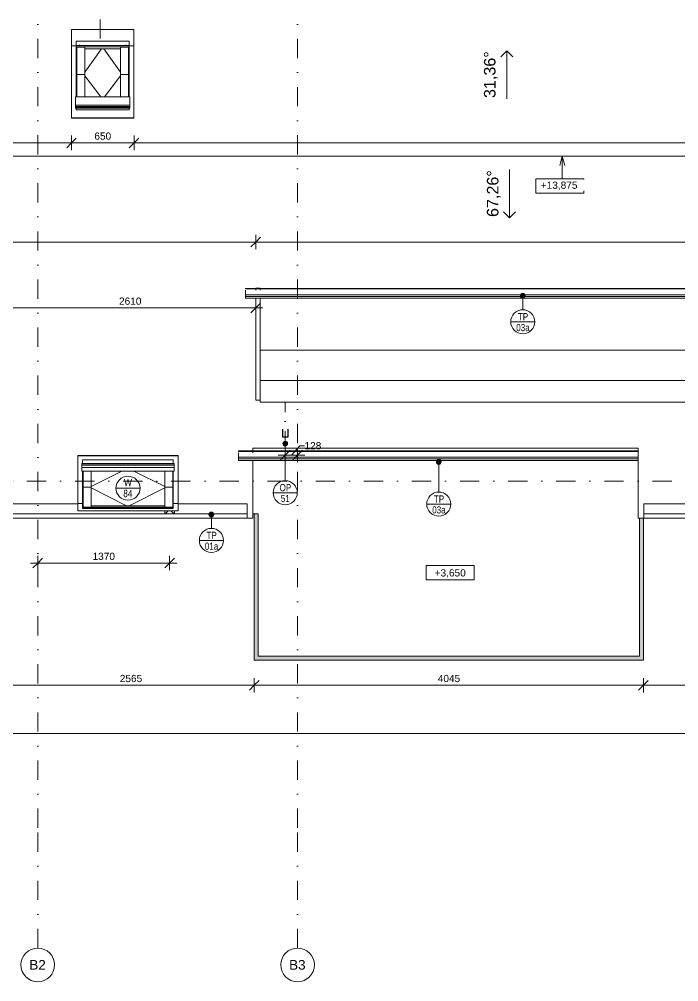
# Model space of a CAD drawing. Header units: millimetres. Extents: x -8143 to 29312, y -1655 to 58543.
# Drawn here: x -1122 to 5733, y 38750 to 48756 of the extents above; entities that cross this region are included whole.
import ezdxf

# ---------------------------------------------------------------- set-up
doc = ezdxf.new("R2010")
doc.units = ezdxf.units.MM
for name, pattern in [('HA_DashDot_10mm-S3mm', [500, 200, -150, 0, -150]), ('HA_DashDot_4mm-S1mm', [200, 100, -50, 0, -50]), ('HA_DashDot_6mm-S2mm', [300, 100, -100, 0, -100])]:
    doc.linetypes.add(name, pattern=pattern)
for name, color, linetype, lineweight in [('A-____-____-DIMS', 9, 'Continuous', 5), ('A-____-____-DIMS-50', 9, 'Continuous', 5), ('A-DETL-____-CNTR', 9, 'HA_DashDot_6mm-S2mm', 9), ('A-FLOR-____-OTLN', 9, 'Continuous', 9), ('A-FLOR-____-OVHD', 9, 'HA_DashDot_4mm-S1mm', 25), ('A-FLOR-HRAL-OTLN', 9, 'Continuous', 9), ('A-GENM-____-IDEN', 9, 'Continuous', 9), ('A-GENM-____-OTLN', 9, 'Continuous', 9), ('A-GLAZ-____-IDEN', 9, 'Continuous', 9), ('A-GLAZ-____-OTLN', 9, 'Continuous', 5), ('A-ROOF-____-OTLN', 9, 'Continuous', 9), ('A-WALL-____-OTLN', 9, 'Continuous', 9), ('G-____-____-DIMS', 9, 'Continuous', 5), ('M-HVAC-DUCT-OTLN', 9, 'Continuous', 9), ('S-BEAM-____-OTLN', 9, 'Continuous', 9), ('S-GRID-____-IDEN', 9, 'Continuous', 9), ('S-GRID-____-OTLN', 9, 'Continuous', 5)]:
    doc.layers.add(name, color=color, linetype=linetype, lineweight=lineweight)
doc.styles.add('Arial', font='arial.ttf', dxfattribs={"height": 100})
doc.styles.add('Arial_1', font='arial.ttf', dxfattribs={"height": 75})
doc.styles.add('Arial_2', font='arial.ttf', dxfattribs={"height": 120})
doc.styles.add('Arial_4', font='arial.ttf', dxfattribs={"width": 0.8, "height": 75})
doc.styles.add('Calibri', font='calibri.ttf', dxfattribs={"width": 0.8, "height": 75})
doc.dimstyles.new('Inner_Dimensions', dxfattribs={"dimscale": 304.8, "dimtxt": 76.519455, "dimasz": 0.328084, "dimexe": 0.246063, "dimexo": 0.0625, "dimgap": 0.032808, "dimtad": 1, "dimdec": 0, "dimzin": 0, "dimdsep": 46, "dimtxsty": 'Arial_1', "dimblk1": 'OBLIQUE', "dimblk2": 'OBLIQUE', "dimsah": 1, "dimcen": 0.09, "dimdle": 0.246063, "dimazin": 0, "dimtfac": 1, "dimtdec": 4, "dimtix": 1, "dimtmove": 0, "dimatfit": 3, "dimfxl": 0.246063, "dimfxlon": 1, "dimtvp": 1, "dimtolj": 1, "dimtzin": 0, "dimlwd": 9, "dimlwe": 9, "dimarcsym": 2})
doc.dimstyles.new('Inner_Dimensions_1', dxfattribs={"dimscale": 304.8, "dimtxt": 76.519455, "dimasz": 0.328084, "dimexe": 0.246063, "dimexo": 0.0625, "dimgap": 0.032808, "dimtad": 1, "dimdec": 0, "dimzin": 0, "dimdsep": 46, "dimtxsty": 'Arial_1', "dimblk1": 'OBLIQUE', "dimblk2": 'OBLIQUE', "dimsah": 1, "dimcen": 0.09, "dimdle": 0.246063, "dimazin": 0, "dimtfac": 1, "dimtdec": 4, "dimtix": 1, "dimtmove": 1, "dimatfit": 3, "dimfxl": 0.246063, "dimfxlon": 1, "dimtvp": 1, "dimtolj": 1, "dimtzin": 0, "dimlwd": 9, "dimlwe": 9, "dimarcsym": 2})
doc.dimstyles.new('Inner_Dimensions_2', dxfattribs={"dimscale": 304.8, "dimtxt": 76.519455, "dimasz": 0.328084, "dimexe": 0.246063, "dimexo": 0.0625, "dimgap": 0.032808, "dimtad": 1, "dimdec": 0, "dimzin": 0, "dimdsep": 46, "dimtxsty": 'Arial_1', "dimblk1": 'OBLIQUE', "dimblk2": 'OBLIQUE', "dimsah": 1, "dimcen": 0.09, "dimdle": 0.246063, "dimazin": 0, "dimtfac": 1, "dimtdec": 4, "dimtix": 1, "dimtmove": 2, "dimatfit": 3, "dimfxl": 0.246063, "dimfxlon": 1, "dimtvp": 1, "dimtolj": 1, "dimtzin": 0, "dimlwd": 9, "dimlwe": 9, "dimarcsym": 2})

# ---------------------------------------------------------------- blocks, each defined once
blk = doc.blocks.new('BD Libus_IFC_ifc-1-DPS_STŘECHA - B')
at = {"layer": 'S-BEAM-____-OTLN', "color": 7}
for p, q in [((7001, 45000), (1381, 45000)), ((12961, 45000), (7341, 45000))]:
    blk.add_line(p, q, dxfattribs=at)
blk = doc.blocks.new('Top Rail Type - Top Rail_Internal_-1472977-DPS_STŘECHA - B')
at = {"layer": 'A-FLOR-HRAL-OTLN'}
for points in [[(1321, 42093), (1361, 42133), (1361, 43613), (1321, 43613), (1321, 42930)], [(5366, 42093), (5366, 43568), (5326, 43567), (5326, 42133)], [(5366, 42093), (5326, 42133), (1361, 42133), (1321, 42093), (5292, 42093)]]:
    blk.add_hatch(color=256, dxfattribs=at).paths.add_polyline_path(points)
for p, q in [((1321, 43613), (1361, 43613)), ((1321, 42093), (1321, 43613)), ((1361, 43613), (1361, 42133)), ((5326, 42133), (5326, 43567)), ((5366, 43567), (5366, 42093)), ((1361, 42133), (5326, 42133)), ((5366, 42093), (1321, 42093))]:
    blk.add_line(p, q, dxfattribs=at)
blk = doc.blocks.new('Top Rail Type - Top Rail_Internal_-V3-DPS_STŘECHA - B')
at = {"layer": 'A-FLOR-HRAL-OTLN'}
for p, q in [((1361, 43613), (1321, 43613)), ((1321, 43613), (1321, 42093)), ((1361, 43613), (1361, 42133)), ((5326, 42133), (5326, 43567)), ((5366, 42093), (5366, 43567)), ((1361, 42133), (5326, 42133)), ((1321, 42093), (5366, 42093))]:
    blk.add_line(p, q, dxfattribs=at)
blk = doc.blocks.new('Roof-Windows_VELUX_GLL_1061 - PK06-1809138-DPS_STŘECHA - B')
at = {"layer": 'A-GLAZ-____-OTLN'}
for p, q in [((-513, 44220), (529, 44220)), ((-513, 44220), (-513, 44216)), ((529, 44216), (-513, 44216)), ((-513, 44216), (-513, 43722)), ((-471, 44125), (-471, 44138)), ((487, 44138), (-471, 44138)), ((-463, 44177), (479, 44177)), ((-463, 44138), (-463, 44177)), ((479, 44177), (479, 44138)), ((487, 44138), (487, 44125)), ((529, 44220), (529, 44216)), ((529, 43722), (529, 44216)), ((-471, 44120), (-471, 44125)), ((487, 44125), (-471, 44125)), ((-471, 44096), (-471, 44120)), ((487, 44120), (-471, 44120)), ((487, 44096), (-471, 44096)), ((-471, 44096), (-471, 44058)), ((487, 44058), (-471, 44058)), ((-463, 44058), (-463, 43697)), ((-456, 44058), (-456, 43891)), ((-373, 43891), (-373, 44058)), ((-373, 43899), (-54, 44057)), ((390, 43899), (70, 44057)), ((390, 44058), (390, 43891)), ((473, 43891), (473, 44058)), ((479, 44058), (479, 43697)), ((487, 44125), (487, 44120)), ((487, 44120), (487, 44096)), ((487, 44058), (487, 44096)), ((-456, 43891), (-373, 43891)), ((-456, 43685), (-456, 43891)), ((-373, 43891), (-456, 43891)), ((-373, 43685), (-373, 43891)), ((-6, 43697), (-373, 43885)), ((22, 43697), (390, 43885)), ((390, 43891), (473, 43891)), ((390, 43891), (390, 43685)), ((473, 43891), (390, 43891)), ((473, 43891), (473, 43685)), ((-513, 43722), (-463, 43722)), ((-463, 43722), (-513, 43722)), ((-513, 43722), (-513, 43644)), ((-513, 43644), (529, 43644)), ((-463, 43688), (-463, 43697)), ((-456, 43697), (-463, 43697)), ((-463, 43684), (-463, 43688)), ((-463, 43677), (-463, 43684)), ((479, 43684), (-463, 43684)), ((-463, 43669), (-463, 43677)), ((479, 43677), (-463, 43677)), ((-463, 43669), (479, 43669)), ((-373, 43685), (-456, 43685)), ((390, 43697), (-373, 43697)), ((473, 43685), (390, 43685)), ((479, 43697), (473, 43697)), ((479, 43722), (529, 43722)), ((529, 43722), (479, 43722)), ((479, 43697), (479, 43688)), ((479, 43688), (479, 43684)), ((479, 43684), (479, 43677)), ((479, 43677), (479, 43669)), ((529, 43644), (529, 43722))]:
    blk.add_line(p, q, dxfattribs=at)
blk = doc.blocks.new('Roof-Windows_VELUX_GLL_1061 - CK02-1808666-DPS_STŘECHA - B')
at = {"layer": 'A-GLAZ-____-OTLN'}
for p, q in [((18593, 48650), (18593, 48479)), ((19243, 48650), (18593, 48650)), ((19243, 48479), (19243, 48650)), ((18593, 48479), (18593, 47730)), ((18643, 48479), (18593, 48479)), ((18593, 48479), (18643, 48479)), ((19193, 48529), (18643, 48529)), ((18643, 48491), (18643, 48529)), ((18643, 48529), (18643, 48529)), ((18643, 48484), (18643, 48491)), ((18643, 48469), (18643, 48484)), ((18643, 48484), (19193, 48484)), ((18643, 48461), (18643, 48469)), ((18643, 48469), (19193, 48469)), ((18643, 48447), (18643, 48461)), ((18643, 48447), (18650, 48447)), ((18643, 47949), (18643, 48447)), ((18650, 48466), (18733, 48466)), ((18650, 48181), (18650, 48466)), ((18676, 48484), (18676, 48491)), ((18733, 48181), (18733, 48466)), ((18733, 48447), (19104, 48447)), ((18907, 48447), (18733, 48206)), ((18930, 48447), (19104, 48206)), ((19104, 48466), (19187, 48466)), ((19104, 48466), (19104, 48181)), ((19160, 48484), (19160, 48491)), ((19187, 48466), (19187, 48181)), ((19187, 48447), (19193, 48447)), ((19193, 48529), (19193, 48529)), ((19193, 48529), (19193, 48491)), ((19193, 48484), (19193, 48491)), ((19193, 48484), (19193, 48469)), ((19243, 48479), (19193, 48479)), ((19193, 48479), (19243, 48479)), ((19193, 48469), (19193, 48461)), ((19193, 48461), (19193, 48447)), ((19193, 47949), (19193, 48447)), ((19243, 47730), (19243, 48479)), ((18733, 48181), (18650, 48181)), ((18650, 48181), (18733, 48181)), ((18650, 48181), (18650, 47949)), ((18733, 47949), (18733, 48181)), ((18733, 48168), (18900, 47949)), ((19104, 48168), (18937, 47949)), ((19187, 48181), (19104, 48181)), ((19104, 48181), (19187, 48181)), ((19104, 48181), (19104, 47949)), ((19187, 47949), (19187, 48181)), ((18635, 47949), (19201, 47949)), ((18635, 47949), (18635, 47863)), ((19201, 47863), (19201, 47949)), ((18635, 47863), (19201, 47863)), ((18635, 47850), (18635, 47863)), ((18635, 47838), (18635, 47850)), ((18635, 47850), (19201, 47850)), ((18635, 47830), (18635, 47838)), ((18635, 47838), (19201, 47838)), ((18635, 47830), (19201, 47830)), ((18643, 47815), (18643, 47830)), ((19193, 47830), (19193, 47815)), ((19201, 47863), (19201, 47850)), ((19201, 47850), (19201, 47838)), ((19201, 47838), (19201, 47830)), ((19193, 47815), (18643, 47815)), ((18593, 47730), (19243, 47730)), ((18593, 47727), (18593, 47730)), ((19243, 47727), (18593, 47727)), ((19243, 47727), (19243, 47730))]:
    blk.add_line(p, q, dxfattribs=at)
blk = doc.blocks.new('HA_GM_Gutter_Balcony - HA_GM_Gutter_Facade TP03-1677852-DPS_STŘECHA - B')
at = {"layer": 'A-GENM-____-OTLN'}
for p, q in [((0, 8), (0, 25)), ((0, 25), (5770, 25)), ((0, -10), (0, 8)), ((0, 8), (5770, 8)), ((5770, 25), (5770, 8)), ((5770, 8), (5770, -10)), ((0, -56), (0, -10)), ((0, -10), (5770, -10)), ((0, -75), (0, -70)), ((0, -70), (5770, -70)), ((0, -75), (5770, -75)), ((5770, -10), (5770, -56)), ((5770, -70), (5770, -75))]:
    blk.add_line(p, q, dxfattribs=at)
blk = doc.blocks.new('HA_GM_Gutter_Balcony - HA_GM_Gutter_Facade TP03-1678417-DPS_STŘECHA - B')
at = {"layer": 'A-GENM-____-OTLN'}
for p, q in [((0, 8), (0, 25)), ((0, 25), (4155, 25)), ((0, -10), (0, 8)), ((0, 8), (4155, 8)), ((4155, 25), (4155, 8)), ((4155, 8), (4155, -10)), ((0, -70), (0, -10)), ((0, -10), (4155, -10)), ((0, -75), (0, -70)), ((0, -70), (4155, -70)), ((0, -75), (4155, -75)), ((4155, -10), (4155, -56)), ((4155, -70), (4155, -75))]:
    blk.add_line(p, q, dxfattribs=at)
blk = doc.blocks.new('TP11-chrlič - TP11-chrlič-1749804-DPS_STŘECHA - B')
at = {"layer": 'A-GENM-____-OTLN'}
for p, q in [((1513, 44432), (1513, 44415)), ((1563, 44415), (1563, 44432)), ((1563, 44415), (1513, 44415))]:
    blk.add_line(p, q, dxfattribs=at)
blk = doc.blocks.new('Grid - Radius 3_5mm-353793-DPS_STŘECHA - B')
at = {"layer": 'S-GRID-____-IDEN'}
blk.add_circle((0, 0), 3.5, dxfattribs=at)
blk = doc.blocks.new('Spot Elevations - Generic-448778-DPS_STŘECHA - B')
at = {"layer": 'G-____-____-DIMS', "lineweight": 9}
for p, q in [((-5, 0), (-5, 3)), ((-5, 3), (5, 3)), ((5, 3), (5, 0)), ((5, 0), (-5, 0))]:
    blk.add_line(p, q, dxfattribs=at)
blk = doc.blocks.new('HA_TAG_WD - Type Mark-1536199-DPS_STŘECHA - B')
at = {"layer": 'A-GLAZ-____-IDEN'}
blk.add_line((-2.5, 0), (2.5, 0), dxfattribs=at)
blk.add_circle((0, 0), 2.5, dxfattribs=at)
blk = doc.blocks.new('HA_TAG_GM_Products - Generic-588599-DPS_STŘECHA - B')
at = {"layer": 'A-GENM-____-IDEN'}
blk.add_line((-2.5, 0), (2.5, 0), dxfattribs=at)
blk.add_circle((0, 0), 2.5, dxfattribs=at)
blk = doc.blocks.new('DIMBLOCK3-DPS_STŘECHA - B')
at = {"layer": 'A-____-____-DIMS-50', "lineweight": 9}
for p, q in [((1643, 44301), (1643, 44151)), ((1643, 44226), (1643, 44301)), ((1643, 44226), (1693, 44276)), ((1793, 44321), (1707, 44226)), ((1771, 44301), (1771, 44151)), ((1771, 44226), (1771, 44301)), ((1771, 44226), (1821, 44276)), ((1843, 44321), (1793, 44321)), ((1568, 44226), (1846, 44226)), ((1643, 44226), (1593, 44176)), ((1771, 44226), (1721, 44176))]:
    blk.add_line(p, q, dxfattribs=at)
at = {"layer": 'A-____-____-DIMS-50', "color": 0, "lineweight": 9, "insert": (1843, 44360), "char_height": 75, "width": 207.66, "attachment_point": 1, "line_spacing_factor": 0.941778, "style": 'Arial_1'}
blk.add_mtext('128', dxfattribs=at)
blk = doc.blocks.new('_Oblique')
at = {"color": 0, "linetype": 'ByBlock', "lineweight": -2}
blk.add_line((-0.5, -0.5), (0.5, 0.5), dxfattribs=at)
blk = doc.blocks.new('DIMBLOCK32-DPS_STŘECHA - B')
at = {"layer": 'A-____-____-DIMS-50', "lineweight": 9}
for p, q in [((-4214, 47546), (-4214, 47396)), ((-4214, 47471), (-4214, 47546)), ((-579, 47546), (-579, 47396)), ((-579, 47471), (-579, 47546)), ((-4214, 47471), (-4264, 47421)), ((-4214, 47471), (-4164, 47521)), ((-4214, 47471), (-579, 47471)), ((-579, 47471), (-629, 47421)), ((-579, 47471), (-529, 47521))]:
    blk.add_line(p, q, dxfattribs=at)
at = {"layer": 'A-____-____-DIMS-50', "color": 0, "lineweight": 9, "insert": (-2512, 47579), "char_height": 75, "width": 276.88, "attachment_point": 1, "line_spacing_factor": 0.941778, "style": 'Arial_1'}
blk.add_mtext('3635', dxfattribs=at)
blk = doc.blocks.new('DIMBLOCK33-DPS_STŘECHA - B')
at = {"layer": 'A-____-____-DIMS-50', "lineweight": 9}
for p, q in [((-579, 47546), (-579, 47396)), ((-579, 47471), (-579, 47546)), ((71, 47546), (71, 47396)), ((71, 47471), (71, 47546)), ((-579, 47471), (-629, 47421)), ((-579, 47471), (-529, 47521)), ((-579, 47471), (71, 47471)), ((71, 47471), (21, 47421)), ((71, 47471), (121, 47521))]:
    blk.add_line(p, q, dxfattribs=at)
at = {"layer": 'A-____-____-DIMS-50', "color": 0, "lineweight": 9, "insert": (-341, 47579), "char_height": 75, "width": 207.66, "attachment_point": 1, "line_spacing_factor": 0.941778, "style": 'Arial_1'}
blk.add_mtext('650', dxfattribs=at)
blk = doc.blocks.new('DIMBLOCK34-DPS_STŘECHA - B')
at = {"layer": 'A-____-____-DIMS-50', "lineweight": 9}
for p, q in [((71, 47546), (71, 47396)), ((71, 47471), (71, 47546)), ((14271, 47546), (14271, 47396)), ((14271, 47471), (14271, 47546)), ((71, 47471), (21, 47421)), ((71, 47471), (121, 47521)), ((71, 47471), (14271, 47471)), ((14271, 47471), (14221, 47421)), ((14271, 47471), (14321, 47521))]:
    blk.add_line(p, q, dxfattribs=at)
at = {"layer": 'A-____-____-DIMS-50', "color": 0, "lineweight": 9, "insert": (7026, 47579), "char_height": 75, "width": 346.1, "attachment_point": 1, "line_spacing_factor": 0.941778, "style": 'Arial_1'}
blk.add_mtext('14200', dxfattribs=at)
blk = doc.blocks.new('DIMBLOCK54-DPS_STŘECHA - B')
at = {"layer": 'A-____-____-DIMS-50', "lineweight": 9}
for p, q in [((-1274, 45830), (-1274, 45680)), ((-1274, 45755), (-1274, 45830)), ((1336, 45830), (1336, 45680)), ((1336, 45755), (1336, 45830)), ((-1274, 45755), (-1324, 45705)), ((-1274, 45755), (-1224, 45805)), ((-1274, 45755), (1411, 45755)), ((1336, 45755), (1286, 45705)), ((1336, 45755), (1386, 45805))]:
    blk.add_line(p, q, dxfattribs=at)
at = {"layer": 'A-____-____-DIMS-50', "color": 0, "lineweight": 9, "insert": (-85, 45863), "char_height": 75, "width": 276.88, "attachment_point": 1, "line_spacing_factor": 0.941778, "style": 'Arial_1'}
blk.add_mtext('2610', dxfattribs=at)
blk = doc.blocks.new('DIMBLOCK55-DPS_STŘECHA - B')
at = {"layer": 'A-____-____-DIMS-50', "lineweight": 9}
for p, q in [((-6939, 46440), (1336, 46440)), ((-6864, 46440), (-6914, 46390)), ((-6864, 46515), (-6864, 46365)), ((-6864, 46440), (-6864, 46515)), ((-6864, 46440), (-6814, 46490)), ((1336, 46440), (1286, 46390)), ((1336, 46515), (1336, 46365)), ((1336, 46440), (1336, 46515)), ((1336, 46440), (1386, 46490))]:
    blk.add_line(p, q, dxfattribs=at)
at = {"layer": 'A-____-____-DIMS-50', "color": 0, "lineweight": 9, "insert": (-2880, 46547), "char_height": 75, "width": 276.88, "attachment_point": 1, "line_spacing_factor": 0.941778, "style": 'Arial_1'}
blk.add_mtext('8200', dxfattribs=at)
blk = doc.blocks.new('DIMBLOCK56-DPS_STŘECHA - B')
at = {"layer": 'A-____-____-DIMS-50', "lineweight": 9}
for p, q in [((1336, 46440), (1286, 46390)), ((1336, 46515), (1336, 46365)), ((1336, 46440), (1336, 46515)), ((1336, 46440), (1386, 46490)), ((1336, 46440), (13006, 46440)), ((13006, 46440), (12956, 46390)), ((13006, 46515), (13006, 46365)), ((13006, 46440), (13006, 46515)), ((13006, 46440), (13056, 46490))]:
    blk.add_line(p, q, dxfattribs=at)
at = {"layer": 'A-____-____-DIMS-50', "color": 0, "lineweight": 9, "insert": (7026, 46547), "char_height": 75, "width": 346.1, "attachment_point": 1, "line_spacing_factor": 0.941778, "style": 'Arial_1'}
blk.add_mtext('11670', dxfattribs=at)
blk = doc.blocks.new('DIMBLOCK60-DPS_STŘECHA - B')
at = {"layer": 'A-____-____-DIMS-50', "lineweight": 9}
for p, q in [((-1244, 41832), (-1294, 41782)), ((-1244, 41907), (-1244, 41757)), ((-1244, 41832), (-1244, 41907)), ((-1244, 41832), (-1194, 41882)), ((-1244, 41832), (1321, 41832)), ((1321, 41832), (1271, 41782)), ((1321, 41907), (1321, 41757)), ((1321, 41832), (1321, 41907)), ((1321, 41832), (1371, 41882))]:
    blk.add_line(p, q, dxfattribs=at)
at = {"layer": 'A-____-____-DIMS-50', "color": 0, "lineweight": 9, "insert": (-77, 41940), "char_height": 75, "width": 276.88, "attachment_point": 1, "line_spacing_factor": 0.941778, "style": 'Arial_1'}
blk.add_mtext('2565', dxfattribs=at)
blk = doc.blocks.new('DIMBLOCK61-DPS_STŘECHA - B')
at = {"layer": 'A-____-____-DIMS-50', "lineweight": 9}
for p, q in [((1321, 41832), (1271, 41782)), ((1321, 41907), (1321, 41757)), ((1321, 41832), (1321, 41907)), ((1321, 41832), (1371, 41882)), ((1321, 41832), (5366, 41832)), ((5366, 41832), (5316, 41782)), ((5366, 41907), (5366, 41757)), ((5366, 41832), (5366, 41907)), ((5366, 41832), (5416, 41882))]:
    blk.add_line(p, q, dxfattribs=at)
at = {"layer": 'A-____-____-DIMS-50', "color": 0, "lineweight": 9, "insert": (3228, 41940), "char_height": 75, "width": 276.88, "attachment_point": 1, "line_spacing_factor": 0.941778, "style": 'Arial_1'}
blk.add_mtext('4045', dxfattribs=at)
blk = doc.blocks.new('DIMBLOCK62-DPS_STŘECHA - B')
at = {"layer": 'A-____-____-DIMS-50', "lineweight": 9}
for p, q in [((5366, 41832), (5316, 41782)), ((5366, 41907), (5366, 41757)), ((5366, 41832), (5366, 41907)), ((5366, 41832), (5416, 41882)), ((5366, 41832), (8996, 41832)), ((8996, 41832), (8946, 41782)), ((8996, 41907), (8996, 41757)), ((8996, 41832), (8996, 41907)), ((8996, 41832), (9046, 41882))]:
    blk.add_line(p, q, dxfattribs=at)
at = {"layer": 'A-____-____-DIMS-50', "color": 0, "lineweight": 9, "insert": (7065, 41940), "char_height": 75, "width": 276.88, "attachment_point": 1, "line_spacing_factor": 0.941778, "style": 'Arial_1'}
blk.add_mtext('3630', dxfattribs=at)
blk = doc.blocks.new('DIMBLOCK67-DPS_STŘECHA - B')
at = {"layer": 'A-____-____-DIMS-50', "lineweight": 9}
for p, q in [((-6939, 41332), (21281, 41332)), ((-6864, 41332), (-6914, 41282)), ((-6864, 41407), (-6864, 41257)), ((-6864, 41332), (-6864, 41407)), ((-6864, 41332), (-6814, 41382)), ((21206, 41332), (21156, 41282)), ((21206, 41407), (21206, 41257)), ((21206, 41332), (21206, 41407)), ((21206, 41332), (21256, 41382))]:
    blk.add_line(p, q, dxfattribs=at)
at = {"layer": 'A-____-____-DIMS-50', "color": 0, "lineweight": 9, "insert": (6832, 41440), "char_height": 75, "width": 346.1, "attachment_point": 1, "line_spacing_factor": 0.941778, "style": 'Arial_1'}
blk.add_mtext('28070', dxfattribs=at)
blk = doc.blocks.new('DIMBLOCK76-DPS_STŘECHA - B')
at = {"layer": 'A-____-____-DIMS-50', "lineweight": 9}
for p, q in [((-929, 43177), (-929, 43027)), ((-929, 43102), (-929, 43177)), ((-929, 43102), (-879, 43152)), ((441, 43177), (441, 43027)), ((441, 43102), (441, 43177)), ((441, 43102), (491, 43152)), ((-1004, 43102), (516, 43102)), ((-929, 43102), (-979, 43052)), ((441, 43102), (391, 43052))]:
    blk.add_line(p, q, dxfattribs=at)
at = {"layer": 'A-____-____-DIMS-50', "color": 0, "lineweight": 9, "insert": (-360, 43210), "char_height": 75, "width": 276.88, "attachment_point": 1, "line_spacing_factor": 0.941778, "style": 'Arial_1'}
blk.add_mtext('1370', dxfattribs=at)

msp = doc.modelspace()

# ---------------------------------------------------------------- hatches: boundary and pattern name
at = {"layer": 'A-GENM-____-IDEN'}
h = msp.add_hatch(color=256, dxfattribs=at)
edge = h.paths.add_edge_path()
edge.add_arc((4111.6, 45880.5), 25, 0, 360)
h = msp.add_hatch(color=256, dxfattribs=at)
edge = h.paths.add_edge_path()
edge.add_arc((1642.8, 44344.7), 25, 0, 360)
h = msp.add_hatch(color=256, dxfattribs=at)
edge = h.paths.add_edge_path()
edge.add_arc((3238.5, 44155.1), 25, 0, 360)
h = msp.add_hatch(color=256, dxfattribs=at)
edge = h.paths.add_edge_path()
edge.add_arc((875.2, 43607.7), 25, 0, 360)

# ---------------------------------------------------------------- linework, layer by layer
at = {"layer": 'A-DETL-____-CNTR'}
msp.add_line((1642.8, 44372.7), (1642.8, 44797), dxfattribs=at)
at = {"layer": 'A-FLOR-____-OTLN'}
msp.add_line((1305.7, 43612.7), (1320.7, 43612.7), dxfattribs=at)
at = {"layer": 'A-FLOR-____-OVHD'}
for p, q in [((1612.8, 44494.7), (1612.8, 44414.7)), ((1672.8, 44414.7), (1672.8, 44494.7)), ((1612.8, 44414.7), (1672.8, 44414.7))]:
    msp.add_line(p, q, dxfattribs=at)
at = {"layer": 'A-GENM-____-IDEN'}
for p, q in [((4111.6, 45880.5), (4111.6, 45736)), ((1642.8, 44344.7), (1642.8, 43959)), ((3238.5, 44155.1), (3238.5, 43840.9)), ((875.2, 43607.7), (875.2, 43463.3))]:
    msp.add_line(p, q, dxfattribs=at)
for centre in [(4111.6, 45880.5), (1642.8, 44344.7), (3238.5, 44155.1), (875.2, 43607.7)]:
    msp.add_circle(centre, 25, dxfattribs=at)
at = {"layer": 'A-GLAZ-____-IDEN'}
msp.add_line((-279.2, 48557.1), (-279.2, 48755), dxfattribs=at)
at = {"layer": 'A-ROOF-____-OTLN'}
for p, q in [((-6829.3, 47334.1), (21170.7, 47334.1)), ((1380.7, 44775.7), (1380.7, 45857.2)), ((1380.7, 45315.1), (7000.7, 45315.1)), ((7000.7, 44775.7), (1380.7, 44775.7)), ((1305.6, 44267.7), (1305.6, 44297.7)), ((1305.6, 44297.7), (5310.9, 44297.7)), ((1305.6, 44248.9), (1305.6, 44262.7)), ((5310.9, 44297.7), (5310.9, 43567.7)), ((1305.6, 43567.7), (1305.6, 44167.6)), ((-1264.3, 43719.7), (-512.8, 43719.7)), ((529.2, 43719.7), (1245.7, 43719.7)), ((1245.7, 43719.7), (1245.7, 43567.7)), ((5371, 43567.7), (5371, 43719.7)), ((5371, 43719.7), (8970.7, 43719.7)), ((1305.6, 43567.7), (-1289.4, 43567.7)), ((-1244.3, 43612.7), (1245.7, 43612.7)), ((9030.6, 43567.7), (5310.9, 43567.7)), ((5371, 43612.7), (8970.7, 43612.7))]:
    msp.add_line(p, q, dxfattribs=at)
at = {"layer": 'A-WALL-____-OTLN'}
for p, q in [((1335.7, 45957.3), (1335.7, 45961.7)), ((1335.7, 45961.7), (1380.7, 45961.7)), ((1335.7, 45938.4), (1335.7, 45952.3)), ((1380.7, 45961.7), (1380.7, 45957.3)), ((1380.7, 45952.3), (1380.7, 45938.4)), ((1335.7, 44797), (1335.7, 45857.2)), ((1380.7, 44797), (1335.7, 44797)), ((1305.7, 44167.6), (1305.7, 43567.7))]:
    msp.add_line(p, q, dxfattribs=at)
at = {"layer": 'G-____-____-DIMS'}
for p, q in [((3944.7, 48429.2), (4007.2, 48366.7)), ((3944.7, 47929.2), (3944.7, 48429.2)), ((3975.1, 47192.7), (3975.1, 46692.7)), ((3975.1, 46692.7), (4037.6, 46755.2))]:
    msp.add_line(p, q, dxfattribs=at)
at = {"layer": 'G-____-____-DIMS', "lineweight": 9}
for p, q in [((4522.2, 47334.1), (4495.4, 47234.1)), ((4522.2, 47334.1), (4549, 47234.1)), ((4522.2, 47334.1), (4522.2, 47098.3)), ((4522.2, 47098.3), (4496, 47098.3))]:
    msp.add_line(p, q, dxfattribs=at)
at = {"layer": 'M-HVAC-DUCT-OTLN', "lineweight": 5}
for p, q in [((390.7, 43612.7), (390.7, 43644.3)), ((426.2, 43644.3), (394.6, 43612.7)), ((486.8, 43612.7), (455.2, 43644.3)), ((490.7, 43644.3), (490.7, 43612.7))]:
    msp.add_line(p, q, dxfattribs=at)
at = {"layer": 'S-GRID-____-OTLN', "linetype": 'HA_DashDot_10mm-S3mm', "lineweight": 9}
for p, q in [((-929.3, 40349.9), (-929.3, 56942.9)), ((1770.7, 40349.9), (1770.7, 56942.9)), ((-6542.6, 43952.7), (20944.4, 43952.7)), ((-929.3, 39099.9), (-929.3, 40349.9)), ((1770.7, 39099.9), (1770.7, 40349.9))]:
    msp.add_line(p, q, dxfattribs=at)

# ---------------------------------------------------------------- block references
at = {"lineweight": 5}
msp.add_blockref('BD Libus_IFC_ifc-1-DPS_STŘECHA - B', (0, 0), dxfattribs=at)
at = {"layer": 'A-FLOR-HRAL-OTLN'}
for name in ['Top Rail Type - Top Rail_Internal_-1472977-DPS_STŘECHA - B', 'Top Rail Type - Top Rail_Internal_-V3-DPS_STŘECHA - B']:
    msp.add_blockref(name, (0, 0), dxfattribs=at)
at = {"layer": 'A-GENM-____-IDEN', "xscale": 49.99999999999998, "yscale": 49.99999999999998, "zscale": 49.99999999999998}
for p in [(4111.6, 45611), (1642.8, 43834), (3238.5, 43715.9), (875.2, 43338.3)]:
    msp.add_blockref('HA_TAG_GM_Products - Generic-588599-DPS_STŘECHA - B', p, dxfattribs=at)
at = {"layer": 'A-GENM-____-OTLN', "rotation": 180}
for name, p in [('HA_GM_Gutter_Balcony - HA_GM_Gutter_Facade TP03-1677852-DPS_STŘECHA - B', (7000.7, 45882.3)), ('HA_GM_Gutter_Balcony - HA_GM_Gutter_Facade TP03-1678417-DPS_STŘECHA - B', (5310.7, 44192.7))]:
    msp.add_blockref(name, p, dxfattribs=at)
at = {"layer": 'A-GENM-____-OTLN'}
msp.add_blockref('TP11-chrlič - TP11-chrlič-1749804-DPS_STŘECHA - B', (105, 0), dxfattribs=at)
at = {"layer": 'A-GLAZ-____-IDEN', "xscale": 49.99999999999998, "yscale": 49.99999999999998, "zscale": 49.99999999999998}
msp.add_blockref('HA_TAG_WD - Type Mark-1536199-DPS_STŘECHA - B', (8.2, 43881), dxfattribs=at)
at = {"layer": 'A-GLAZ-____-OTLN'}
for name, p in [('Roof-Windows_VELUX_GLL_1061 - CK02-1808666-DPS_STŘECHA - B', (-19172.6, 0)), ('Roof-Windows_VELUX_GLL_1061 - PK06-1809138-DPS_STŘECHA - B', (0, 0))]:
    msp.add_blockref(name, p, dxfattribs=at)
at = {"layer": 'G-____-____-DIMS', "lineweight": 9, "extrusion": (0, 0, -1), "xscale": 49.99999999999998, "yscale": 49.99999999999998, "zscale": 49.99999999999998, "rotation": 180}
msp.add_blockref('Spot Elevations - Generic-448778-DPS_STŘECHA - B', (-4496, 47098.3), dxfattribs=at)
at = {"layer": 'G-____-____-DIMS', "lineweight": 9, "xscale": 49.99999999999998, "yscale": 49.99999999999998, "zscale": 49.99999999999998}
msp.add_blockref('Spot Elevations - Generic-448778-DPS_STŘECHA - B', (3356.9, 42927.2), dxfattribs=at)
at = {"layer": 'S-GRID-____-IDEN', "xscale": 49.99999999999998, "yscale": 49.99999999999998, "zscale": 49.99999999999998}
for p in [(-929.3, 38924.9), (1770.7, 38924.9)]:
    msp.add_blockref('Grid - Radius 3_5mm-353793-DPS_STŘECHA - B', p, dxfattribs=at)

# ---------------------------------------------------------------- texts
at = {"layer": 'A-GENM-____-IDEN', "lineweight": 5, "char_height": 75, "attachment_point": 1, "style": 'Arial_4'}
for s, insert, width in [('TP', (4060.6, 45701.1), 128.27), ('03a', (4043.4, 45588.4), 169.958), ('OP', (1583.8, 43924.1), 147.51), ('51', (1597, 43811.4), 115.443), ('TP', (3187.5, 43806), 128.27), ('03a', (3170.3, 43693.3), 169.958), ('TP', (824.2, 43428.4), 128.27), ('01a', (807, 43315.7), 169.958)]:
    msp.add_mtext(s, dxfattribs=dict(at, insert=insert, width=width))
at = {"layer": 'A-GLAZ-____-IDEN', "lineweight": 5, "char_height": 75, "attachment_point": 1, "style": 'Calibri'}
for s, insert, width in [('W', (-33.6, 43976.2), 105.823), ('84', (-40.2, 43861.9), 121.856)]:
    msp.add_mtext(s, dxfattribs=dict(at, insert=insert, width=width))
at = {"layer": 'G-____-____-DIMS', "insert": (3708.3, 47936.8), "char_height": 120, "width": 581.784, "attachment_point": 1, "rotation": 90, "line_spacing_factor": 0.941778, "style": 'Arial_2', "bg_fill": 3, "box_fill_scale": 1.25, "bg_fill_color": 256, "bg_fill_true_color": 13158600, "bg_fill_transparency": 0}
msp.add_mtext('31,36°', dxfattribs=at)
at = {"layer": 'S-GRID-____-IDEN', "lineweight": 5, "char_height": 100, "width": 212.447, "attachment_point": 1, "style": 'Arial'}
for s, insert in [('B2', (-1016.7, 38975.6)), ('B3', (1683.3, 38975.6))]:
    msp.add_mtext(s, dxfattribs=dict(at, insert=insert))

# ---------------------------------------------------------------- dimensions: what is measured, and where the dimension line sits
at = {"layer": 'A-____-____-DIMS', "lineweight": 9}
for base, p1, p2, override, picture, middle in [((-579.3101, 47471.2403), (-4213.811, 47546.2403), (-579.3101, 47546.2403), {"dimpost": '<>', "dimfxl": 3634.500936}, 'DIMBLOCK32-DPS_STŘECHA - B', (-2396.5606, 47519.5589)), ((70.7, 47471.2), (-579.3, 47546.2), (70.7, 47546.2), {"dimpost": '<>', "dimfxl": 650}, 'DIMBLOCK33-DPS_STŘECHA - B', (-254.3, 47519.5)), ((14270.7, 47471.2), (70.7, 47546.2), (14270.7, 47546.2), {"dimpost": '<>', "dimfxl": 14200}, 'DIMBLOCK34-DPS_STŘECHA - B', (7170.7, 47519.5)), ((1335.7, 46439.8), (-6864.3, 46514.8), (1335.7, 46514.8), {"dimpost": '<>', "dimfxl": 8200}, 'DIMBLOCK55-DPS_STŘECHA - B', (-2764.3, 46488.1)), ((13005.7, 46439.8), (1335.7, 46514.8), (13005.7, 46514.8), {"dimpost": '<>', "dimfxl": 11670}, 'DIMBLOCK56-DPS_STŘECHA - B', (7170.7, 46488.1)), ((1335.7, 45755.4), (-1274.3, 45830.4), (1335.7, 45830.4), {"dimpost": '<>', "dimfxl": 2610.000002}, 'DIMBLOCK54-DPS_STŘECHA - B', (30.7, 45803.7)), ((440.7, 43102.3), (-929.3, 43177.3), (440.7, 43177.3), {"dimpost": '<>', "dimfxl": 1370}, 'DIMBLOCK76-DPS_STŘECHA - B', (-244.3, 43150.6)), ((1320.7, 41832.3), (-1244.3, 41907.3), (1320.7, 41907.3), {"dimpost": '<>', "dimfxl": 2565}, 'DIMBLOCK60-DPS_STŘECHA - B', (38.2, 41880.6)), ((5366, 41832.3), (1320.7, 41907.3), (5366, 41907.3), {"dimpost": '<>', "dimfxl": 4045.286908}, 'DIMBLOCK61-DPS_STŘECHA - B', (3343.3, 41880.6)), ((8995.7, 41832.3), (5366, 41907.3), (8995.7, 41907.3), {"dimpost": '<>', "dimfxl": 3629.713092}, 'DIMBLOCK62-DPS_STŘECHA - B', (7180.8, 41880.6))]:
    dim = msp.add_linear_dim(base=base, p1=p1, p2=p2, dimstyle='Inner_Dimensions', override=override, dxfattribs=at)
    dim.commit()
    dim.dimension.update_dxf_attribs({"geometry": picture, "text_midpoint": middle})
for base, p1, p2, dimstyle, override, picture, middle in [((1770.7, 44226.2), (1642.8, 44301.2), (1770.7, 44301.2), 'Inner_Dimensions_1', {"dimpost": '<>', "dimfxl": 127.880273}, 'DIMBLOCK3-DPS_STŘECHA - B', (1947.3, 44309.9)), ((21205.7, 41332.3), (-6864.3, 41407.3), (21205.7, 41407.3), 'Inner_Dimensions_2', {"dimpost": '<>', "dimfxl": 28070}, 'DIMBLOCK67-DPS_STŘECHA - B', (7004.9, 41389.6))]:
    dim = msp.add_linear_dim(base=base, p1=p1, p2=p2, dimstyle=dimstyle, override=override, dxfattribs=at)
    dim.commit()
    dim.dimension.update_dxf_attribs({"geometry": picture, "text_midpoint": middle, "dimtype": 160})

# ---------------------------------------------------------------- next in the draw order: linework, layer by layer
at = {"layer": 'G-____-____-DIMS'}
msp.add_line((3944.7, 48429.2), (3882.2, 48366.7), dxfattribs=at)

# ---------------------------------------------------------------- next in the draw order: texts
at = {"layer": 'G-____-____-DIMS', "insert": (3738.7, 46700.3), "char_height": 120, "width": 581.784, "attachment_point": 1, "rotation": 90, "line_spacing_factor": 0.941778, "style": 'Arial_2', "bg_fill": 3, "box_fill_scale": 1.25, "bg_fill_color": 256, "bg_fill_true_color": 13158600, "bg_fill_transparency": 0}
msp.add_mtext('67,26°', dxfattribs=at)
at = {"layer": 'G-____-____-DIMS', "lineweight": 9, "char_height": 75, "attachment_point": 1, "line_spacing_factor": 0.941778, "style": 'Arial_1', "bg_fill": 3, "box_fill_scale": 1.25, "bg_fill_color": 256, "bg_fill_true_color": 13158600, "bg_fill_transparency": 0}
for s, insert, width in [('+13,875', (4298.7, 47068.4), 456.351), ('+3,650', (3195.8, 43038.1), 386.567)]:
    msp.add_mtext(s, dxfattribs=dict(at, insert=insert, width=width))

# ---------------------------------------------------------------- next in the draw order: linework, layer by layer
at = {"layer": 'G-____-____-DIMS'}
msp.add_line((3975.1, 46692.7), (3912.6, 46755.2), dxfattribs=at)

doc.saveas('drawing.dxf')
